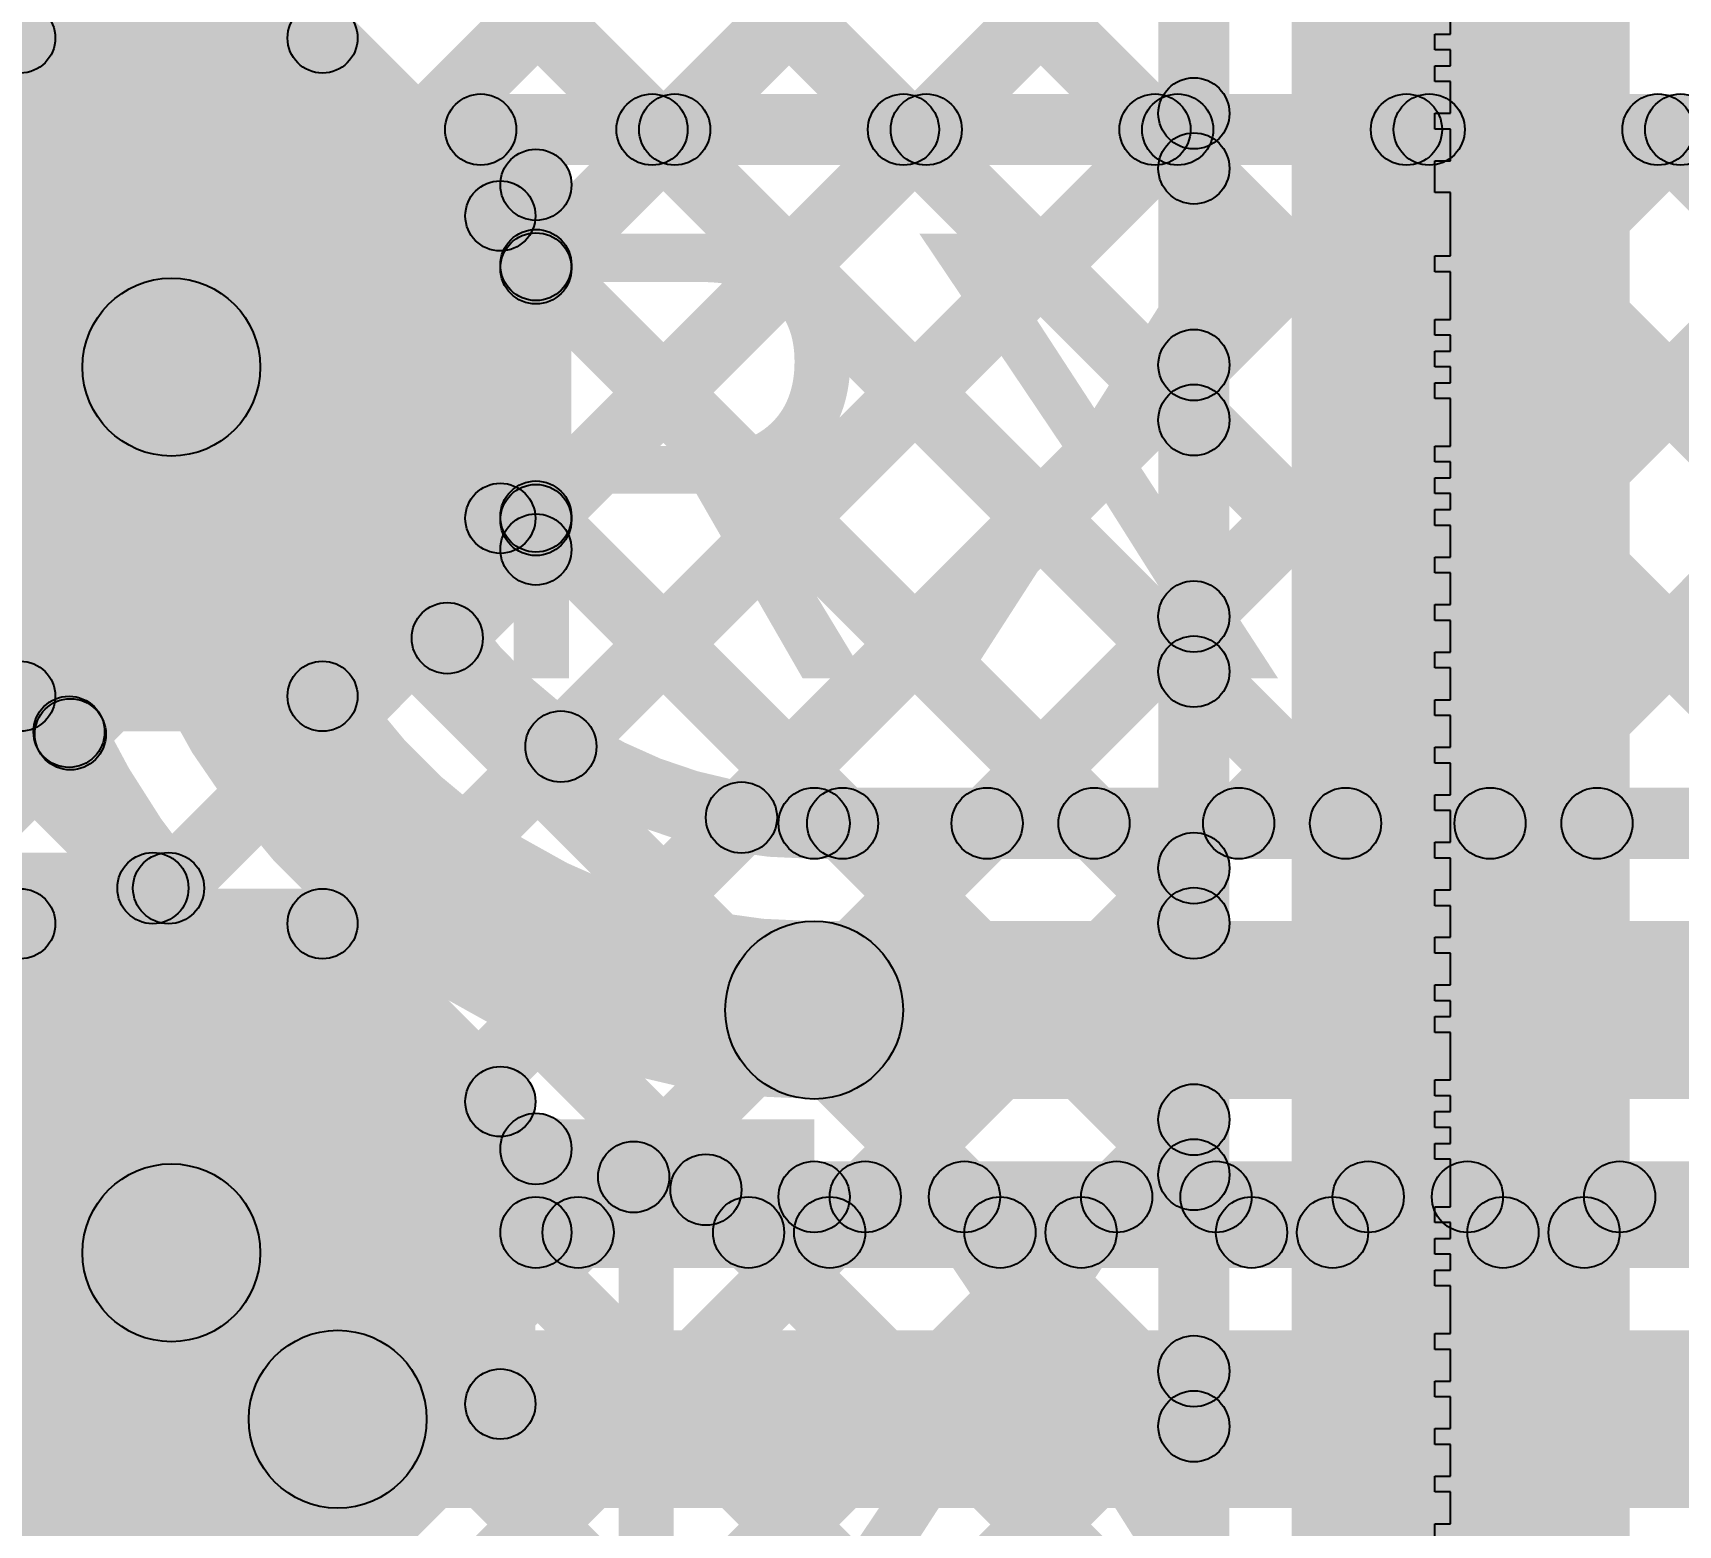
# Model space of a CAD drawing. Header units: millimetres. Extents: x 3.07 to 5.81, y 1.29 to 3.84.
# Drawn here: x 4.5394 to 4.7245, y 2.5031 to 2.6709 of the extents above; entities that cross this region are included whole.
import ezdxf

# ---------------------------------------------------------------- set-up
doc = ezdxf.new("R2010")
doc.units = ezdxf.units.MM
doc.header["$MEASUREMENT"] = 0
for name, color, linetype in [('BottomLayer', 5, 'Continuous'), ('BottomOverlay', 54, 'Continuous'), ('TopLayer', 1, 'Continuous'), ('TopOverlay', 2, 'Continuous'), ('TopPaste', 8, 'Continuous'), ('TopSolder', 216, 'Continuous')]:
    doc.layers.add(name, color=color, linetype=linetype)

# ---------------------------------------------------------------- blocks, each defined once
blk = doc.blocks.new('TEST_POINT_64')
at = {"layer": 'TopLayer'}
blk.add_hatch(color=1, dxfattribs=at).paths.add_polyline_path([(0.015, 0.03), (-0.015, 0.03), (-0.03, 0.015), (-0.03, -0.015), (-0.015, -0.03), (0.015, -0.03), (0.03, -0.015), (0.03, 0.015)])
at = {"layer": 'TopOverlay'}
h = blk.add_hatch(color=2, dxfattribs=at)
edge = h.paths.add_edge_path()
edge.add_arc((-0.017, 0.037), 0.00394, 0, 360)
h = blk.add_hatch(color=2, dxfattribs=at)
edge = h.paths.add_edge_path()
edge.add_arc((-0.017, 0.037), 0.00394, 0, 360)
h = blk.add_hatch(color=2, dxfattribs=at)
edge = h.paths.add_edge_path()
edge.add_arc((-0.017, 0.037), 0.00394, 0, 360)
for points in [[(-0.017, 0.03306), (-0.017, 0.04094), (0.017, 0.04094), (0.017, 0.03306)], [(-0.017, 0.03306), (-0.017, 0.04094), (0.017, 0.04094), (0.017, 0.03306)], [(-0.03422, 0.01422), (-0.03978, 0.01978), (-0.01978, 0.03978), (-0.01422, 0.03422)], [(0.01422, 0.03422), (0.01978, 0.03978), (0.03978, 0.01978), (0.03422, 0.01422)], [(-0.03306, -0.017), (-0.04094, -0.017), (-0.04094, 0.017), (-0.03306, 0.017)], [(0.04094, -0.017), (0.03306, -0.017), (0.03306, 0.017), (0.04094, 0.017)], [(-0.03978, -0.01978), (-0.03422, -0.01422), (-0.01422, -0.03422), (-0.01978, -0.03978)], [(0.01978, -0.03978), (0.01422, -0.03422), (0.03422, -0.01422), (0.03978, -0.01978)], [(-0.017, -0.04094), (-0.017, -0.03306), (0.017, -0.03306), (0.017, -0.04094)], [(-0.017, -0.04094), (-0.017, -0.03306), (0.017, -0.03306), (0.017, -0.04094)]]:
    blk.add_hatch(color=2, dxfattribs=at).paths.add_polyline_path(points)
h = blk.add_hatch(color=2, dxfattribs=at)
edge = h.paths.add_edge_path()
edge.add_arc((0.017, 0.037), 0.00394, 0, 360)
h = blk.add_hatch(color=2, dxfattribs=at)
edge = h.paths.add_edge_path()
edge.add_arc((0.017, 0.037), 0.00394, 0, 360)
h = blk.add_hatch(color=2, dxfattribs=at)
edge = h.paths.add_edge_path()
edge.add_arc((0.017, 0.037), 0.00394, 0, 360)
h = blk.add_hatch(color=2, dxfattribs=at)
edge = h.paths.add_edge_path()
edge.add_arc((-0.037, 0.017), 0.00394, 0, 360)
h = blk.add_hatch(color=2, dxfattribs=at)
edge = h.paths.add_edge_path()
edge.add_arc((-0.037, 0.017), 0.00394, 0, 360)
h = blk.add_hatch(color=2, dxfattribs=at)
edge = h.paths.add_edge_path()
edge.add_arc((0.037, 0.017), 0.00394, 0, 360)
h = blk.add_hatch(color=2, dxfattribs=at)
edge = h.paths.add_edge_path()
edge.add_arc((0.037, 0.017), 0.00394, 0, 360)
h = blk.add_hatch(color=2, dxfattribs=at)
edge = h.paths.add_edge_path()
edge.add_arc((-0.037, -0.017), 0.00394, 0, 360)
h = blk.add_hatch(color=2, dxfattribs=at)
edge = h.paths.add_edge_path()
edge.add_arc((-0.037, -0.017), 0.00394, 0, 360)
h = blk.add_hatch(color=2, dxfattribs=at)
edge = h.paths.add_edge_path()
edge.add_arc((0.037, -0.017), 0.00394, 0, 360)
h = blk.add_hatch(color=2, dxfattribs=at)
edge = h.paths.add_edge_path()
edge.add_arc((0.037, -0.017), 0.00394, 0, 360)
h = blk.add_hatch(color=2, dxfattribs=at)
edge = h.paths.add_edge_path()
edge.add_arc((-0.017, -0.037), 0.00394, 0, 360)
h = blk.add_hatch(color=2, dxfattribs=at)
edge = h.paths.add_edge_path()
edge.add_arc((-0.017, -0.037), 0.00394, 0, 360)
h = blk.add_hatch(color=2, dxfattribs=at)
edge = h.paths.add_edge_path()
edge.add_arc((-0.017, -0.037), 0.00394, 0, 360)
h = blk.add_hatch(color=2, dxfattribs=at)
edge = h.paths.add_edge_path()
edge.add_arc((0.017, -0.037), 0.00394, 0, 360)
h = blk.add_hatch(color=2, dxfattribs=at)
edge = h.paths.add_edge_path()
edge.add_arc((0.017, -0.037), 0.00394, 0, 360)
h = blk.add_hatch(color=2, dxfattribs=at)
edge = h.paths.add_edge_path()
edge.add_arc((0.017, -0.037), 0.00394, 0, 360)
at = {"layer": 'TopPaste'}
blk.add_hatch(color=8, dxfattribs=at).paths.add_polyline_path([(0.015, 0.03), (-0.015, 0.03), (-0.03, 0.015), (-0.03, -0.015), (-0.015, -0.03), (0.015, -0.03), (0.03, -0.015), (0.03, 0.015)])
at = {"layer": 'TopSolder'}
blk.add_hatch(color=216, dxfattribs=at).paths.add_polyline_path([(0.017, 0.034), (-0.017, 0.034), (-0.034, 0.017), (-0.034, -0.017), (-0.017, -0.034), (0.017, -0.034), (0.034, -0.017), (0.034, 0.017)])
at = {"layer": 'TopOverlay'}
for centre in [(-0.017, 0.037), (-0.017, 0.037), (-0.017, 0.037), (0.017, 0.037), (0.017, 0.037), (0.017, 0.037), (-0.037, 0.017), (-0.037, 0.017), (0.037, 0.017), (0.037, 0.017), (-0.037, -0.017), (-0.037, -0.017), (0.037, -0.017), (0.037, -0.017), (-0.017, -0.037), (-0.017, -0.037), (-0.017, -0.037), (0.017, -0.037), (0.017, -0.037), (0.017, -0.037)]:
    blk.add_circle(centre, 0.00394, dxfattribs=at)
blk = doc.blocks.new('TEST_POINT_65')
at = {"layer": 'TopLayer'}
blk.add_hatch(color=1, dxfattribs=at).paths.add_polyline_path([(0.015, 0.03), (-0.015, 0.03), (-0.03, 0.015), (-0.03, -0.015), (-0.015, -0.03), (0.015, -0.03), (0.03, -0.015), (0.03, 0.015)])
at = {"layer": 'TopOverlay'}
h = blk.add_hatch(color=2, dxfattribs=at)
edge = h.paths.add_edge_path()
edge.add_arc((-0.017, 0.037), 0.00394, 0, 360)
h = blk.add_hatch(color=2, dxfattribs=at)
edge = h.paths.add_edge_path()
edge.add_arc((-0.017, 0.037), 0.00394, 0, 360)
h = blk.add_hatch(color=2, dxfattribs=at)
edge = h.paths.add_edge_path()
edge.add_arc((-0.017, 0.037), 0.00394, 0, 360)
for points in [[(-0.017, 0.03306), (-0.017, 0.04094), (0.017, 0.04094), (0.017, 0.03306)], [(-0.017, 0.03306), (-0.017, 0.04094), (0.017, 0.04094), (0.017, 0.03306)], [(-0.03422, 0.01422), (-0.03978, 0.01978), (-0.01978, 0.03978), (-0.01422, 0.03422)], [(0.01422, 0.03422), (0.01978, 0.03978), (0.03978, 0.01978), (0.03422, 0.01422)], [(-0.03306, -0.017), (-0.04094, -0.017), (-0.04094, 0.017), (-0.03306, 0.017)], [(0.04094, -0.017), (0.03306, -0.017), (0.03306, 0.017), (0.04094, 0.017)], [(-0.03978, -0.01978), (-0.03422, -0.01422), (-0.01422, -0.03422), (-0.01978, -0.03978)], [(0.01978, -0.03978), (0.01422, -0.03422), (0.03422, -0.01422), (0.03978, -0.01978)], [(-0.017, -0.04094), (-0.017, -0.03306), (0.017, -0.03306), (0.017, -0.04094)], [(-0.017, -0.04094), (-0.017, -0.03306), (0.017, -0.03306), (0.017, -0.04094)]]:
    blk.add_hatch(color=2, dxfattribs=at).paths.add_polyline_path(points)
h = blk.add_hatch(color=2, dxfattribs=at)
edge = h.paths.add_edge_path()
edge.add_arc((0.017, 0.037), 0.00394, 0, 360)
h = blk.add_hatch(color=2, dxfattribs=at)
edge = h.paths.add_edge_path()
edge.add_arc((0.017, 0.037), 0.00394, 0, 360)
h = blk.add_hatch(color=2, dxfattribs=at)
edge = h.paths.add_edge_path()
edge.add_arc((0.017, 0.037), 0.00394, 0, 360)
h = blk.add_hatch(color=2, dxfattribs=at)
edge = h.paths.add_edge_path()
edge.add_arc((-0.037, 0.017), 0.00394, 0, 360)
h = blk.add_hatch(color=2, dxfattribs=at)
edge = h.paths.add_edge_path()
edge.add_arc((-0.037, 0.017), 0.00394, 0, 360)
h = blk.add_hatch(color=2, dxfattribs=at)
edge = h.paths.add_edge_path()
edge.add_arc((0.037, 0.017), 0.00394, 0, 360)
h = blk.add_hatch(color=2, dxfattribs=at)
edge = h.paths.add_edge_path()
edge.add_arc((0.037, 0.017), 0.00394, 0, 360)
h = blk.add_hatch(color=2, dxfattribs=at)
edge = h.paths.add_edge_path()
edge.add_arc((-0.037, -0.017), 0.00394, 0, 360)
h = blk.add_hatch(color=2, dxfattribs=at)
edge = h.paths.add_edge_path()
edge.add_arc((-0.037, -0.017), 0.00394, 0, 360)
h = blk.add_hatch(color=2, dxfattribs=at)
edge = h.paths.add_edge_path()
edge.add_arc((0.037, -0.017), 0.00394, 0, 360)
h = blk.add_hatch(color=2, dxfattribs=at)
edge = h.paths.add_edge_path()
edge.add_arc((0.037, -0.017), 0.00394, 0, 360)
h = blk.add_hatch(color=2, dxfattribs=at)
edge = h.paths.add_edge_path()
edge.add_arc((-0.017, -0.037), 0.00394, 0, 360)
h = blk.add_hatch(color=2, dxfattribs=at)
edge = h.paths.add_edge_path()
edge.add_arc((-0.017, -0.037), 0.00394, 0, 360)
h = blk.add_hatch(color=2, dxfattribs=at)
edge = h.paths.add_edge_path()
edge.add_arc((-0.017, -0.037), 0.00394, 0, 360)
h = blk.add_hatch(color=2, dxfattribs=at)
edge = h.paths.add_edge_path()
edge.add_arc((0.017, -0.037), 0.00394, 0, 360)
h = blk.add_hatch(color=2, dxfattribs=at)
edge = h.paths.add_edge_path()
edge.add_arc((0.017, -0.037), 0.00394, 0, 360)
h = blk.add_hatch(color=2, dxfattribs=at)
edge = h.paths.add_edge_path()
edge.add_arc((0.017, -0.037), 0.00394, 0, 360)
at = {"layer": 'TopPaste'}
blk.add_hatch(color=8, dxfattribs=at).paths.add_polyline_path([(0.015, 0.03), (-0.015, 0.03), (-0.03, 0.015), (-0.03, -0.015), (-0.015, -0.03), (0.015, -0.03), (0.03, -0.015), (0.03, 0.015)])
at = {"layer": 'TopSolder'}
blk.add_hatch(color=216, dxfattribs=at).paths.add_polyline_path([(0.017, 0.034), (-0.017, 0.034), (-0.034, 0.017), (-0.034, -0.017), (-0.017, -0.034), (0.017, -0.034), (0.034, -0.017), (0.034, 0.017)])
at = {"layer": 'TopOverlay'}
for centre in [(-0.017, 0.037), (-0.017, 0.037), (-0.017, 0.037), (0.017, 0.037), (0.017, 0.037), (0.017, 0.037), (-0.037, 0.017), (-0.037, 0.017), (0.037, 0.017), (0.037, 0.017), (-0.037, -0.017), (-0.037, -0.017), (0.037, -0.017), (0.037, -0.017), (-0.017, -0.037), (-0.017, -0.037), (-0.017, -0.037), (0.017, -0.037), (0.017, -0.037), (0.017, -0.037)]:
    blk.add_circle(centre, 0.00394, dxfattribs=at)

msp = doc.modelspace()

# ---------------------------------------------------------------- hatches: boundary and pattern name
at = {"layer": 'BottomLayer'}
for points in [[(4.674, 2.02914), (4.666, 2.02914), (4.666, 3.485), (4.674, 3.485)], [(4.681, 2.036), (4.719, 2.036), (4.719, 3.474), (4.681, 3.474)], [(4.51265, 2.80732), (4.51831, 2.81297), (4.67283, 2.65845), (4.66717, 2.6528)], [(4.50983, 2.63741), (4.50417, 2.64307), (4.66717, 2.80607), (4.67283, 2.80041)], [(4.50417, 2.78751), (4.50983, 2.79317), (4.67283, 2.63017), (4.66717, 2.62451)], [(4.50983, 2.60913), (4.50417, 2.61478), (4.66717, 2.77778), (4.67283, 2.77213)], [(4.50417, 2.75923), (4.50983, 2.76489), (4.67283, 2.60189), (4.66717, 2.59623)], [(4.50983, 2.58084), (4.50417, 2.5865), (4.66717, 2.7495), (4.67283, 2.74384)], [(4.50417, 2.73095), (4.50983, 2.7366), (4.67283, 2.5736), (4.66717, 2.56795)], [(4.50983, 2.55256), (4.50417, 2.55821), (4.66717, 2.72121), (4.67283, 2.71556)], [(4.50417, 2.70266), (4.50983, 2.70832), (4.67283, 2.54532), (4.66717, 2.53966)], [(4.50983, 2.52427), (4.50417, 2.52993), (4.66717, 2.69293), (4.67283, 2.68727)], [(4.50417, 2.67438), (4.50983, 2.68003), (4.67283, 2.51703), (4.66717, 2.51138)], [(4.50983, 2.49599), (4.50417, 2.50164), (4.66717, 2.66464), (4.67283, 2.65899)], [(4.50417, 2.64609), (4.50983, 2.65175), (4.67283, 2.48875), (4.66717, 2.48309)], [(4.50983, 2.4677), (4.50417, 2.47336), (4.66717, 2.63636), (4.67283, 2.6307)], [(4.50417, 2.61781), (4.50983, 2.62347), (4.67283, 2.46047), (4.66717, 2.45481)], [(4.50983, 2.43942), (4.50417, 2.44508), (4.66717, 2.60808), (4.67283, 2.60242)], [(4.50417, 2.58953), (4.50983, 2.59518), (4.67283, 2.43218), (4.66717, 2.42653)], [(4.50983, 2.41114), (4.50417, 2.41679), (4.66717, 2.57979), (4.67283, 2.57414)], [(4.50417, 2.56124), (4.50983, 2.5669), (4.67283, 2.4039), (4.66717, 2.39824)], [(4.50983, 2.38285), (4.50417, 2.38851), (4.66717, 2.55151), (4.67283, 2.54585)], [(4.50417, 2.53296), (4.50983, 2.53861), (4.67283, 2.37561), (4.66717, 2.36996)], [(4.50983, 2.35457), (4.50417, 2.36022), (4.66717, 2.52322), (4.67283, 2.51757)]]:
    msp.add_hatch(color=5, dxfattribs=at).paths.add_polyline_path(points)
h = msp.add_hatch(color=5, dxfattribs=at)
edge = h.paths.add_edge_path()
edge.add_arc((4.67, 2.66182), 0.004, 0, 360)
h = msp.add_hatch(color=5, dxfattribs=at)
edge = h.paths.add_edge_path()
edge.add_arc((4.67, 2.65563), 0.004, 0, 360)
h = msp.add_hatch(color=5, dxfattribs=at)
edge = h.paths.add_edge_path()
edge.add_arc((4.67, 2.63353), 0.004, 0, 360)
h = msp.add_hatch(color=5, dxfattribs=at)
edge = h.paths.add_edge_path()
edge.add_arc((4.67, 2.62734), 0.004, 0, 360)
h = msp.add_hatch(color=5, dxfattribs=at)
edge = h.paths.add_edge_path()
edge.add_arc((4.67, 2.60525), 0.004, 0, 360)
h = msp.add_hatch(color=5, dxfattribs=at)
edge = h.paths.add_edge_path()
edge.add_arc((4.67, 2.59906), 0.004, 0, 360)
h = msp.add_hatch(color=5, dxfattribs=at)
edge = h.paths.add_edge_path()
edge.add_arc((4.67, 2.57696), 0.004, 0, 360)
h = msp.add_hatch(color=5, dxfattribs=at)
edge = h.paths.add_edge_path()
edge.add_arc((4.67, 2.57077), 0.004, 0, 360)
h = msp.add_hatch(color=5, dxfattribs=at)
edge = h.paths.add_edge_path()
edge.add_arc((4.67, 2.54868), 0.004, 0, 360)
h = msp.add_hatch(color=5, dxfattribs=at)
edge = h.paths.add_edge_path()
edge.add_arc((4.67, 2.54249), 0.004, 0, 360)
h = msp.add_hatch(color=5, dxfattribs=at)
edge = h.paths.add_edge_path()
edge.add_arc((4.67, 2.5204), 0.004, 0, 360)
h = msp.add_hatch(color=5, dxfattribs=at)
edge = h.paths.add_edge_path()
edge.add_arc((4.67, 2.5142), 0.004, 0, 360)
at = {"layer": 'TopLayer'}
for points in [[(4.70615, 2.57917), (4.70049, 2.58483), (4.78259, 2.66693), (4.78825, 2.66127)], [(4.58696, 2.65717), (4.59261, 2.66283), (4.59883, 2.65661), (4.59317, 2.65096)], [(4.58979, 2.656), (4.58979, 2.664), (4.764, 2.664), (4.764, 2.656)], [(4.59883, 2.64156), (4.59317, 2.64721), (4.60879, 2.66283), (4.61444, 2.65717)], [(4.59883, 2.61327), (4.59317, 2.61893), (4.63707, 2.66283), (4.64273, 2.65717)], [(4.60164, 2.5878), (4.59598, 2.59346), (4.66536, 2.66283), (4.67101, 2.65717)], [(4.60623, 2.65717), (4.61189, 2.66283), (4.68989, 2.58483), (4.68423, 2.57917)], [(4.62195, 2.57983), (4.61629, 2.58548), (4.69364, 2.66283), (4.6993, 2.65717)], [(4.63451, 2.65717), (4.64017, 2.66283), (4.71817, 2.58483), (4.71251, 2.57917)], [(4.64958, 2.57917), (4.64392, 2.58483), (4.72192, 2.66283), (4.72758, 2.65717)], [(4.6628, 2.65717), (4.66845, 2.66283), (4.74645, 2.58483), (4.7408, 2.57917)], [(4.67786, 2.57917), (4.67221, 2.58483), (4.75021, 2.66283), (4.75586, 2.65717)], [(4.69108, 2.65717), (4.69674, 2.66283), (4.77474, 2.58483), (4.76908, 2.57917)], [(4.71937, 2.65717), (4.72502, 2.66283), (4.80302, 2.58483), (4.79737, 2.57917)], [(4.6, 2.61279), (4.592, 2.61279), (4.592, 2.65379), (4.6, 2.65379)], [(4.59317, 2.64195), (4.59883, 2.6476), (4.6616, 2.58483), (4.65595, 2.57917)], [(4.59317, 2.61366), (4.59883, 2.61932), (4.63332, 2.58483), (4.62766, 2.57917)], [(4.58886, 2.59999), (4.5832, 2.60565), (4.59317, 2.61561), (4.59883, 2.60996)], [(4.5345, 2.58829), (4.5345, 2.59629), (4.54349, 2.59629), (4.54349, 2.58829)], [(4.42483, 2.46756), (4.41917, 2.47321), (4.5408, 2.59484), (4.54646, 2.58918)], [(4.53252, 2.58946), (4.53818, 2.59511), (4.55575, 2.57754), (4.5501, 2.57189)], [(4.62729, 2.578), (4.62729, 2.586), (5.06609, 2.586), (5.06609, 2.578)], [(4.5345, 2.57071), (4.5345, 2.57871), (4.55468, 2.57871), (4.55468, 2.57071)], [(4.62729, 2.551), (4.62729, 2.571), (5.075, 2.571), (5.075, 2.551)], [(4.6, 2.536), (4.592, 2.536), (4.592, 2.5454), (4.6, 2.5454)], [(4.60358, 2.53317), (4.59792, 2.53883), (4.60416, 2.54506), (4.60982, 2.53941)], [(4.6123, 2.53797), (4.61795, 2.54362), (4.62275, 2.53883), (4.61709, 2.53317)], [(4.63186, 2.53317), (4.62621, 2.53883), (4.63021, 2.54283), (4.63586, 2.53717)], [(4.62729, 2.536), (4.62729, 2.544), (5.06609, 2.544), (5.06609, 2.536)], [(4.64138, 2.53717), (4.64703, 2.54283), (4.65103, 2.53883), (4.64538, 2.53317)], [(4.66015, 2.53317), (4.65449, 2.53883), (4.65849, 2.54283), (4.66415, 2.53717)], [(4.66966, 2.53717), (4.67532, 2.54283), (4.67932, 2.53883), (4.67366, 2.53317)], [(4.68843, 2.53317), (4.68278, 2.53883), (4.68678, 2.54283), (4.69243, 2.53717)], [(4.69795, 2.53717), (4.7036, 2.54283), (4.7076, 2.53883), (4.70195, 2.53317)], [(4.71672, 2.53317), (4.71106, 2.53883), (4.71506, 2.54283), (4.72072, 2.53717)], [(4.596, 2.532), (4.596, 2.54), (5.10009, 2.54), (5.10009, 2.532)], [(4.57371, 2.505), (4.57371, 2.525), (5.109, 2.525), (5.109, 2.505)]]:
    msp.add_hatch(color=1, dxfattribs=at).paths.add_polyline_path(points)
h = msp.add_hatch(color=1, dxfattribs=at)
edge = h.paths.add_edge_path()
edge.add_arc((4.58979, 2.66), 0.004, 0, 360)
h = msp.add_hatch(color=1, dxfattribs=at)
edge = h.paths.add_edge_path()
edge.add_arc((4.58979, 2.66), 0.004, 0, 360)
h = msp.add_hatch(color=1, dxfattribs=at)
edge = h.paths.add_edge_path()
edge.add_arc((4.60906, 2.66), 0.004, 0, 360)
h = msp.add_hatch(color=1, dxfattribs=at)
edge = h.paths.add_edge_path()
edge.add_arc((4.61161, 2.66), 0.004, 0, 360)
h = msp.add_hatch(color=1, dxfattribs=at)
edge = h.paths.add_edge_path()
edge.add_arc((4.63734, 2.66), 0.004, 0, 360)
h = msp.add_hatch(color=1, dxfattribs=at)
edge = h.paths.add_edge_path()
edge.add_arc((4.6399, 2.66), 0.004, 0, 360)
h = msp.add_hatch(color=1, dxfattribs=at)
edge = h.paths.add_edge_path()
edge.add_arc((4.66563, 2.66), 0.004, 0, 360)
h = msp.add_hatch(color=1, dxfattribs=at)
edge = h.paths.add_edge_path()
edge.add_arc((4.66818, 2.66), 0.004, 0, 360)
h = msp.add_hatch(color=1, dxfattribs=at)
edge = h.paths.add_edge_path()
edge.add_arc((4.69391, 2.66), 0.004, 0, 360)
h = msp.add_hatch(color=1, dxfattribs=at)
edge = h.paths.add_edge_path()
edge.add_arc((4.69647, 2.66), 0.004, 0, 360)
h = msp.add_hatch(color=1, dxfattribs=at)
edge = h.paths.add_edge_path()
edge.add_arc((4.7222, 2.66), 0.004, 0, 360)
h = msp.add_hatch(color=1, dxfattribs=at)
edge = h.paths.add_edge_path()
edge.add_arc((4.72475, 2.66), 0.004, 0, 360)
h = msp.add_hatch(color=1, dxfattribs=at)
edge = h.paths.add_edge_path()
edge.add_arc((4.596, 2.65379), 0.004, 0, 360)
h = msp.add_hatch(color=1, dxfattribs=at)
edge = h.paths.add_edge_path()
edge.add_arc((4.596, 2.65379), 0.004, 0, 360)
h = msp.add_hatch(color=1, dxfattribs=at)
edge = h.paths.add_edge_path()
edge.add_arc((4.596, 2.64477), 0.004, 0, 360)
h = msp.add_hatch(color=1, dxfattribs=at)
edge = h.paths.add_edge_path()
edge.add_arc((4.596, 2.64439), 0.004, 0, 360)
h = msp.add_hatch(color=1, dxfattribs=at)
edge = h.paths.add_edge_path()
edge.add_arc((4.555, 2.63329), 0.01, 0, 360)
h = msp.add_hatch(color=1, dxfattribs=at)
edge = h.paths.add_edge_path()
edge.add_arc((4.596, 2.61649), 0.004, 0, 360)
h = msp.add_hatch(color=1, dxfattribs=at)
edge = h.paths.add_edge_path()
edge.add_arc((4.596, 2.6161), 0.004, 0, 360)
h = msp.add_hatch(color=1, dxfattribs=at)
edge = h.paths.add_edge_path()
edge.add_arc((4.596, 2.61279), 0.004, 0, 360)
h = msp.add_hatch(color=1, dxfattribs=at)
edge = h.paths.add_edge_path()
edge.add_arc((4.596, 2.61279), 0.004, 0, 360)
h = msp.add_hatch(color=1, dxfattribs=at)
edge = h.paths.add_edge_path()
edge.add_arc((4.58603, 2.60282), 0.004, 0, 360)
h = msp.add_hatch(color=1, dxfattribs=at)
edge = h.paths.add_edge_path()
edge.add_arc((4.58603, 2.60282), 0.004, 0, 360)
h = msp.add_hatch(color=1, dxfattribs=at)
edge = h.paths.add_edge_path()
edge.add_arc((4.54349, 2.59229), 0.004, 0, 360)
h = msp.add_hatch(color=1, dxfattribs=at)
edge = h.paths.add_edge_path()
edge.add_arc((4.54349, 2.59229), 0.004, 0, 360)
h = msp.add_hatch(color=1, dxfattribs=at)
edge = h.paths.add_edge_path()
edge.add_arc((4.54363, 2.59201), 0.004, 0, 360)
h = msp.add_hatch(color=1, dxfattribs=at)
edge = h.paths.add_edge_path()
edge.add_arc((4.59881, 2.59063), 0.004, 0, 360)
h = msp.add_hatch(color=1, dxfattribs=at)
edge = h.paths.add_edge_path()
edge.add_arc((4.61912, 2.58265), 0.004, 0, 360)
h = msp.add_hatch(color=1, dxfattribs=at)
edge = h.paths.add_edge_path()
edge.add_arc((4.62729, 2.582), 0.004, 0, 360)
h = msp.add_hatch(color=1, dxfattribs=at)
edge = h.paths.add_edge_path()
edge.add_arc((4.62729, 2.582), 0.004, 0, 360)
h = msp.add_hatch(color=1, dxfattribs=at)
edge = h.paths.add_edge_path()
edge.add_arc((4.63049, 2.582), 0.004, 0, 360)
h = msp.add_hatch(color=1, dxfattribs=at)
edge = h.paths.add_edge_path()
edge.add_arc((4.64675, 2.582), 0.004, 0, 360)
h = msp.add_hatch(color=1, dxfattribs=at)
edge = h.paths.add_edge_path()
edge.add_arc((4.65877, 2.582), 0.004, 0, 360)
h = msp.add_hatch(color=1, dxfattribs=at)
edge = h.paths.add_edge_path()
edge.add_arc((4.67504, 2.582), 0.004, 0, 360)
h = msp.add_hatch(color=1, dxfattribs=at)
edge = h.paths.add_edge_path()
edge.add_arc((4.68706, 2.582), 0.004, 0, 360)
h = msp.add_hatch(color=1, dxfattribs=at)
edge = h.paths.add_edge_path()
edge.add_arc((4.70332, 2.582), 0.004, 0, 360)
h = msp.add_hatch(color=1, dxfattribs=at)
edge = h.paths.add_edge_path()
edge.add_arc((4.71534, 2.582), 0.004, 0, 360)
h = msp.add_hatch(color=1, dxfattribs=at)
edge = h.paths.add_edge_path()
edge.add_arc((4.55292, 2.57471), 0.004, 0, 360)
h = msp.add_hatch(color=1, dxfattribs=at)
edge = h.paths.add_edge_path()
edge.add_arc((4.55468, 2.57471), 0.004, 0, 360)
h = msp.add_hatch(color=1, dxfattribs=at)
edge = h.paths.add_edge_path()
edge.add_arc((4.55468, 2.57471), 0.004, 0, 360)
h = msp.add_hatch(color=1, dxfattribs=at)
edge = h.paths.add_edge_path()
edge.add_arc((4.62729, 2.561), 0.01, 0, 360)
h = msp.add_hatch(color=1, dxfattribs=at)
edge = h.paths.add_edge_path()
edge.add_arc((4.62729, 2.561), 0.01, 0, 360)
h = msp.add_hatch(color=1, dxfattribs=at)
edge = h.paths.add_edge_path()
edge.add_arc((4.596, 2.5454), 0.004, 0, 360)
h = msp.add_hatch(color=1, dxfattribs=at)
edge = h.paths.add_edge_path()
edge.add_arc((4.596, 2.5454), 0.004, 0, 360)
h = msp.add_hatch(color=1, dxfattribs=at)
edge = h.paths.add_edge_path()
edge.add_arc((4.60699, 2.54224), 0.004, 0, 360)
h = msp.add_hatch(color=1, dxfattribs=at)
edge = h.paths.add_edge_path()
edge.add_arc((4.61512, 2.5408), 0.004, 0, 360)
h = msp.add_hatch(color=1, dxfattribs=at)
edge = h.paths.add_edge_path()
edge.add_arc((4.555, 2.53371), 0.01, 0, 360)
h = msp.add_hatch(color=1, dxfattribs=at)
edge = h.paths.add_edge_path()
edge.add_arc((4.62729, 2.54), 0.004, 0, 360)
h = msp.add_hatch(color=1, dxfattribs=at)
edge = h.paths.add_edge_path()
edge.add_arc((4.62729, 2.54), 0.004, 0, 360)
h = msp.add_hatch(color=1, dxfattribs=at)
edge = h.paths.add_edge_path()
edge.add_arc((4.63304, 2.54), 0.004, 0, 360)
h = msp.add_hatch(color=1, dxfattribs=at)
edge = h.paths.add_edge_path()
edge.add_arc((4.6442, 2.54), 0.004, 0, 360)
h = msp.add_hatch(color=1, dxfattribs=at)
edge = h.paths.add_edge_path()
edge.add_arc((4.66132, 2.54), 0.004, 0, 360)
h = msp.add_hatch(color=1, dxfattribs=at)
edge = h.paths.add_edge_path()
edge.add_arc((4.67249, 2.54), 0.004, 0, 360)
h = msp.add_hatch(color=1, dxfattribs=at)
edge = h.paths.add_edge_path()
edge.add_arc((4.68961, 2.54), 0.004, 0, 360)
h = msp.add_hatch(color=1, dxfattribs=at)
edge = h.paths.add_edge_path()
edge.add_arc((4.70077, 2.54), 0.004, 0, 360)
h = msp.add_hatch(color=1, dxfattribs=at)
edge = h.paths.add_edge_path()
edge.add_arc((4.71789, 2.54), 0.004, 0, 360)
h = msp.add_hatch(color=1, dxfattribs=at)
edge = h.paths.add_edge_path()
edge.add_arc((4.596, 2.536), 0.004, 0, 360)
h = msp.add_hatch(color=1, dxfattribs=at)
edge = h.paths.add_edge_path()
edge.add_arc((4.596, 2.536), 0.004, 0, 360)
h = msp.add_hatch(color=1, dxfattribs=at)
edge = h.paths.add_edge_path()
edge.add_arc((4.60075, 2.536), 0.004, 0, 360)
h = msp.add_hatch(color=1, dxfattribs=at)
edge = h.paths.add_edge_path()
edge.add_arc((4.61992, 2.536), 0.004, 0, 360)
h = msp.add_hatch(color=1, dxfattribs=at)
edge = h.paths.add_edge_path()
edge.add_arc((4.62904, 2.536), 0.004, 0, 360)
h = msp.add_hatch(color=1, dxfattribs=at)
edge = h.paths.add_edge_path()
edge.add_arc((4.6482, 2.536), 0.004, 0, 360)
h = msp.add_hatch(color=1, dxfattribs=at)
edge = h.paths.add_edge_path()
edge.add_arc((4.65732, 2.536), 0.004, 0, 360)
h = msp.add_hatch(color=1, dxfattribs=at)
edge = h.paths.add_edge_path()
edge.add_arc((4.67649, 2.536), 0.004, 0, 360)
h = msp.add_hatch(color=1, dxfattribs=at)
edge = h.paths.add_edge_path()
edge.add_arc((4.6856, 2.536), 0.004, 0, 360)
h = msp.add_hatch(color=1, dxfattribs=at)
edge = h.paths.add_edge_path()
edge.add_arc((4.70477, 2.536), 0.004, 0, 360)
h = msp.add_hatch(color=1, dxfattribs=at)
edge = h.paths.add_edge_path()
edge.add_arc((4.71389, 2.536), 0.004, 0, 360)
h = msp.add_hatch(color=1, dxfattribs=at)
edge = h.paths.add_edge_path()
edge.add_arc((4.57371, 2.515), 0.01, 0, 360)
h = msp.add_hatch(color=1, dxfattribs=at)
edge = h.paths.add_edge_path()
edge.add_arc((4.57371, 2.515), 0.01, 0, 360)

# ---------------------------------------------------------------- linework, layer by layer
at = {"layer": 'BottomLayer'}
for centre in [(4.67, 2.66182), (4.67, 2.65563), (4.67, 2.63353), (4.67, 2.62734), (4.67, 2.60525), (4.67, 2.59906), (4.67, 2.57696), (4.67, 2.57077), (4.67, 2.54868), (4.67, 2.54249), (4.67, 2.5204), (4.67, 2.5142)]:
    msp.add_circle(centre, 0.004, dxfattribs=at)
at = {"layer": 'BottomOverlay'}
for p, q in [((4.69887, 2.67074), (4.69887, 2.67252)), ((4.69709, 2.66895), (4.69709, 2.67074)), ((4.69709, 2.67074), (4.69887, 2.67074)), ((4.69887, 2.66895), (4.69709, 2.66895)), ((4.69887, 2.66717), (4.69887, 2.66895)), ((4.69709, 2.66539), (4.69709, 2.66717)), ((4.69709, 2.66717), (4.69887, 2.66717)), ((4.69887, 2.66539), (4.69709, 2.66539)), ((4.69887, 2.66361), (4.69887, 2.66539)), ((4.69887, 2.66183), (4.69887, 2.66361)), ((4.69709, 2.66005), (4.69709, 2.66183)), ((4.69709, 2.66183), (4.69887, 2.66183)), ((4.69887, 2.66005), (4.69709, 2.66005)), ((4.69887, 2.65826), (4.69887, 2.66005)), ((4.69887, 2.65648), (4.69887, 2.65826)), ((4.69709, 2.6547), (4.69709, 2.65648)), ((4.69709, 2.65648), (4.69887, 2.65648)), ((4.69709, 2.65292), (4.69709, 2.6547)), ((4.69887, 2.65292), (4.69709, 2.65292)), ((4.69887, 2.65114), (4.69887, 2.65292)), ((4.69887, 2.64935), (4.69887, 2.65114)), ((4.69887, 2.64757), (4.69887, 2.64935)), ((4.69887, 2.64579), (4.69887, 2.64757)), ((4.69709, 2.64401), (4.69709, 2.64579)), ((4.69709, 2.64579), (4.69887, 2.64579)), ((4.69887, 2.64401), (4.69709, 2.64401)), ((4.69887, 2.64223), (4.69887, 2.64401)), ((4.69887, 2.64045), (4.69887, 2.64223)), ((4.69887, 2.63866), (4.69887, 2.64045)), ((4.69709, 2.63688), (4.69709, 2.63866)), ((4.69709, 2.63866), (4.69887, 2.63866)), ((4.69887, 2.63688), (4.69709, 2.63688)), ((4.69887, 2.6351), (4.69887, 2.63688)), ((4.69709, 2.63332), (4.69709, 2.6351)), ((4.69709, 2.6351), (4.69887, 2.6351)), ((4.69887, 2.63332), (4.69709, 2.63332)), ((4.69887, 2.63154), (4.69887, 2.63332)), ((4.69709, 2.62976), (4.69709, 2.63154)), ((4.69709, 2.63154), (4.69887, 2.63154)), ((4.69887, 2.62976), (4.69709, 2.62976)), ((4.69887, 2.62797), (4.69887, 2.62976)), ((4.69887, 2.62619), (4.69887, 2.62797)), ((4.69887, 2.62441), (4.69887, 2.62619)), ((4.69709, 2.62263), (4.69709, 2.62441)), ((4.69709, 2.62441), (4.69887, 2.62441)), ((4.69887, 2.62263), (4.69709, 2.62263)), ((4.69887, 2.62085), (4.69887, 2.62263)), ((4.69709, 2.61907), (4.69709, 2.62085)), ((4.69709, 2.62085), (4.69887, 2.62085)), ((4.69887, 2.61907), (4.69709, 2.61907)), ((4.69887, 2.61728), (4.69887, 2.61907)), ((4.69709, 2.6155), (4.69709, 2.61728)), ((4.69709, 2.61728), (4.69887, 2.61728)), ((4.69887, 2.6155), (4.69709, 2.6155)), ((4.69887, 2.61372), (4.69887, 2.6155)), ((4.69887, 2.61194), (4.69887, 2.61372)), ((4.69709, 2.61016), (4.69709, 2.61194)), ((4.69709, 2.61194), (4.69887, 2.61194)), ((4.69887, 2.61016), (4.69709, 2.61016)), ((4.69887, 2.60837), (4.69887, 2.61016)), ((4.69887, 2.60659), (4.69887, 2.60837)), ((4.69709, 2.60481), (4.69709, 2.60659)), ((4.69709, 2.60659), (4.69887, 2.60659)), ((4.69887, 2.60481), (4.69709, 2.60481)), ((4.69887, 2.60303), (4.69887, 2.60481)), ((4.69887, 2.60125), (4.69887, 2.60303)), ((4.69709, 2.59947), (4.69709, 2.60125)), ((4.69709, 2.60125), (4.69887, 2.60125)), ((4.69887, 2.59947), (4.69709, 2.59947)), ((4.69887, 2.59768), (4.69887, 2.59947)), ((4.69887, 2.5959), (4.69887, 2.59768)), ((4.69709, 2.59412), (4.69709, 2.5959)), ((4.69709, 2.5959), (4.69887, 2.5959)), ((4.69887, 2.59412), (4.69709, 2.59412)), ((4.69887, 2.59234), (4.69887, 2.59412)), ((4.69887, 2.59056), (4.69887, 2.59234)), ((4.69709, 2.58878), (4.69709, 2.59056)), ((4.69709, 2.59056), (4.69887, 2.59056)), ((4.69887, 2.58878), (4.69709, 2.58878)), ((4.69887, 2.58699), (4.69887, 2.58878)), ((4.69887, 2.58521), (4.69887, 2.58699)), ((4.69709, 2.58343), (4.69709, 2.58521)), ((4.69709, 2.58521), (4.69887, 2.58521)), ((4.69887, 2.58343), (4.69709, 2.58343)), ((4.69887, 2.58165), (4.69887, 2.58343)), ((4.69887, 2.57987), (4.69887, 2.58165)), ((4.69709, 2.57809), (4.69709, 2.57987)), ((4.69709, 2.57987), (4.69887, 2.57987)), ((4.69887, 2.57809), (4.69709, 2.57809)), ((4.69887, 2.5763), (4.69887, 2.57809)), ((4.69887, 2.57452), (4.69887, 2.5763)), ((4.69709, 2.57274), (4.69709, 2.57452)), ((4.69709, 2.57452), (4.69887, 2.57452)), ((4.69887, 2.57274), (4.69709, 2.57274)), ((4.69887, 2.57096), (4.69887, 2.57274)), ((4.69887, 2.56918), (4.69887, 2.57096)), ((4.69709, 2.56739), (4.69709, 2.56918)), ((4.69709, 2.56918), (4.69887, 2.56918)), ((4.69887, 2.56739), (4.69709, 2.56739)), ((4.69887, 2.56561), (4.69887, 2.56739)), ((4.69887, 2.56383), (4.69887, 2.56561)), ((4.69709, 2.56205), (4.69709, 2.56383)), ((4.69709, 2.56383), (4.69887, 2.56383)), ((4.69887, 2.56205), (4.69709, 2.56205)), ((4.69887, 2.56027), (4.69887, 2.56205)), ((4.69709, 2.55849), (4.69709, 2.56027)), ((4.69709, 2.56027), (4.69887, 2.56027)), ((4.69887, 2.55849), (4.69709, 2.55849)), ((4.69887, 2.5567), (4.69887, 2.55849)), ((4.69887, 2.55492), (4.69887, 2.5567)), ((4.69887, 2.55314), (4.69887, 2.55492)), ((4.69709, 2.55136), (4.69709, 2.55314)), ((4.69709, 2.55314), (4.69887, 2.55314)), ((4.69887, 2.55136), (4.69709, 2.55136)), ((4.69887, 2.54958), (4.69887, 2.55136)), ((4.69709, 2.5478), (4.69709, 2.54958)), ((4.69709, 2.54958), (4.69887, 2.54958)), ((4.69887, 2.5478), (4.69709, 2.5478)), ((4.69887, 2.54601), (4.69887, 2.5478)), ((4.69709, 2.54423), (4.69709, 2.54601)), ((4.69709, 2.54601), (4.69887, 2.54601)), ((4.69887, 2.54423), (4.69709, 2.54423)), ((4.69887, 2.54245), (4.69887, 2.54423)), ((4.69887, 2.54067), (4.69887, 2.54245)), ((4.69887, 2.53889), (4.69887, 2.54067)), ((4.69709, 2.53711), (4.69709, 2.53889)), ((4.69709, 2.53889), (4.69887, 2.53889)), ((4.69887, 2.53711), (4.69709, 2.53711)), ((4.69887, 2.53532), (4.69887, 2.53711)), ((4.69709, 2.53354), (4.69709, 2.53532)), ((4.69709, 2.53532), (4.69887, 2.53532)), ((4.69887, 2.53354), (4.69709, 2.53354)), ((4.69887, 2.53176), (4.69887, 2.53354)), ((4.69709, 2.52998), (4.69709, 2.53176)), ((4.69709, 2.53176), (4.69887, 2.53176)), ((4.69887, 2.52998), (4.69709, 2.52998)), ((4.69887, 2.5282), (4.69887, 2.52998)), ((4.69887, 2.52642), (4.69887, 2.5282)), ((4.69887, 2.52463), (4.69887, 2.52642)), ((4.69709, 2.52285), (4.69709, 2.52463)), ((4.69709, 2.52463), (4.69887, 2.52463)), ((4.69887, 2.52285), (4.69709, 2.52285)), ((4.69887, 2.52107), (4.69887, 2.52285)), ((4.69887, 2.51929), (4.69887, 2.52107)), ((4.69709, 2.51751), (4.69709, 2.51929)), ((4.69709, 2.51929), (4.69887, 2.51929)), ((4.69887, 2.51751), (4.69709, 2.51751)), ((4.69887, 2.51572), (4.69887, 2.51751)), ((4.69887, 2.51394), (4.69887, 2.51572)), ((4.69709, 2.51216), (4.69709, 2.51394)), ((4.69709, 2.51394), (4.69887, 2.51394)), ((4.69887, 2.51216), (4.69709, 2.51216)), ((4.69887, 2.51038), (4.69887, 2.51216)), ((4.69887, 2.5086), (4.69887, 2.51038)), ((4.69709, 2.50682), (4.69709, 2.5086)), ((4.69709, 2.5086), (4.69887, 2.5086)), ((4.69887, 2.50682), (4.69709, 2.50682)), ((4.69887, 2.50503), (4.69887, 2.50682)), ((4.69887, 2.50325), (4.69887, 2.50503)), ((4.69709, 2.50147), (4.69709, 2.50325)), ((4.69709, 2.50325), (4.69887, 2.50325))]:
    msp.add_line(p, q, dxfattribs=at)
at = {"layer": 'TopLayer'}
for points, const_width in [([(4.62729, 2.561, -0.414214), (4.555, 2.63329)], 0.02), ([(4.62729, 2.582, -0.238013), (4.58603, 2.60282)], 0.008), ([(4.55468, 2.57471, -0.055999), (4.54349, 2.59229)], 0.008), ([(4.62729, 2.54, -0.08571), (4.596, 2.5454)], 0.008), ([(4.57371, 2.515, -0.414214), (4.555, 2.53371)], 0.02)]:
    msp.add_lwpolyline(points, format="xyb", dxfattribs=dict(at, const_width=const_width))
for centre, radius in [((4.58979, 2.66), 0.004), ((4.58979, 2.66), 0.004), ((4.60906, 2.66), 0.004), ((4.61161, 2.66), 0.004), ((4.63734, 2.66), 0.004), ((4.6399, 2.66), 0.004), ((4.66563, 2.66), 0.004), ((4.66818, 2.66), 0.004), ((4.69391, 2.66), 0.004), ((4.69647, 2.66), 0.004), ((4.7222, 2.66), 0.004), ((4.72475, 2.66), 0.004), ((4.596, 2.65379), 0.004), ((4.596, 2.65379), 0.004), ((4.596, 2.64477), 0.004), ((4.596, 2.64439), 0.004), ((4.555, 2.63329), 0.01), ((4.596, 2.61649), 0.004), ((4.596, 2.6161), 0.004), ((4.596, 2.61279), 0.004), ((4.596, 2.61279), 0.004), ((4.58603, 2.60282), 0.004), ((4.58603, 2.60282), 0.004), ((4.54349, 2.59229), 0.004), ((4.54349, 2.59229), 0.004), ((4.54363, 2.59201), 0.004), ((4.59881, 2.59063), 0.004), ((4.61912, 2.58265), 0.004), ((4.62729, 2.582), 0.004), ((4.62729, 2.582), 0.004), ((4.63049, 2.582), 0.004), ((4.64675, 2.582), 0.004), ((4.65877, 2.582), 0.004), ((4.67504, 2.582), 0.004), ((4.68706, 2.582), 0.004), ((4.70332, 2.582), 0.004), ((4.71534, 2.582), 0.004), ((4.55292, 2.57471), 0.004), ((4.55468, 2.57471), 0.004), ((4.55468, 2.57471), 0.004), ((4.62729, 2.561), 0.01), ((4.62729, 2.561), 0.01), ((4.596, 2.5454), 0.004), ((4.596, 2.5454), 0.004), ((4.60699, 2.54224), 0.004), ((4.61512, 2.5408), 0.004), ((4.555, 2.53371), 0.01), ((4.62729, 2.54), 0.004), ((4.62729, 2.54), 0.004), ((4.63304, 2.54), 0.004), ((4.6442, 2.54), 0.004), ((4.66132, 2.54), 0.004), ((4.67249, 2.54), 0.004), ((4.68961, 2.54), 0.004), ((4.70077, 2.54), 0.004), ((4.71789, 2.54), 0.004), ((4.596, 2.536), 0.004), ((4.596, 2.536), 0.004), ((4.60075, 2.536), 0.004), ((4.61992, 2.536), 0.004), ((4.62904, 2.536), 0.004), ((4.6482, 2.536), 0.004), ((4.65732, 2.536), 0.004), ((4.67649, 2.536), 0.004), ((4.6856, 2.536), 0.004), ((4.70477, 2.536), 0.004), ((4.71389, 2.536), 0.004), ((4.57371, 2.515), 0.01), ((4.57371, 2.515), 0.01)]:
    msp.add_circle(centre, radius, dxfattribs=at)

# ---------------------------------------------------------------- block references
for name, p in [('TEST_POINT_64', (4.555, 2.63329)), ('TEST_POINT_65', (4.555, 2.53371))]:
    msp.add_blockref(name, p)

# ---------------------------------------------------------------- texts
at = {"layer": 'TopOverlay'}
for s, p in [('RX', (4.588, 2.59829)), ('TX', (4.588, 2.49871))]:
    msp.add_text(s, height=0.05, rotation=360, dxfattribs=at).set_placement(p)

doc.saveas('drawing.dxf')
